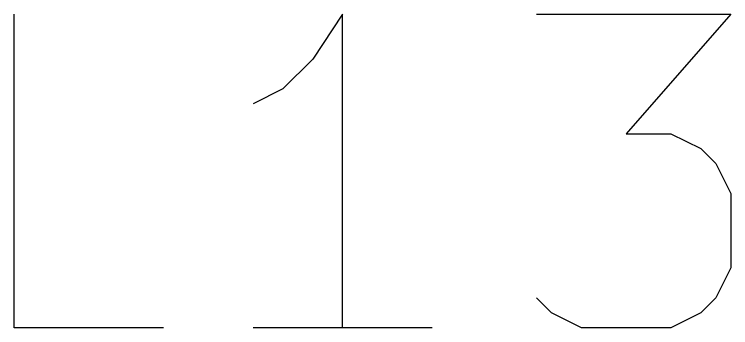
# Model space of a CAD drawing. Header units: millimetres. Extents: x -1 to 260, y -56 to 300.
# Drawn here: x 195.407 to 198.096, y 82.554 to 83.73 of the extents above; entities that cross this region are included whole.
import ezdxf

# ---------------------------------------------------------------- set-up
doc = ezdxf.new("R2010")
doc.units = ezdxf.units.MM
doc.layers.add('F.Silkscreen', color=41, linetype='CONTINUOUS', true_color=0xf2eda1)

msp = doc.modelspace()

# ---------------------------------------------------------------- linework, layer by layer
at = {"layer": 'F.Silkscreen', "linetype": 'CONTINUOUS'}
for p, q in [((195.406619, 82.553844), (195.406619, 83.730372)), ((196.639172, 83.730372), (196.527122, 83.562297)), ((196.639172, 82.553844), (196.639172, 83.730372)), ((197.367499, 83.730372), (198.095826, 83.730372)), ((198.095826, 83.730372), (197.70365, 83.282171)), ((196.527122, 83.562297), (196.415071, 83.450247)), ((196.415071, 83.450247), (196.303021, 83.394222)), ((197.70365, 83.282171), (197.871725, 83.282171)), ((197.871725, 83.282171), (197.983776, 83.226146)), ((197.983776, 83.226146), (198.039801, 83.170121)), ((198.039801, 83.170121), (198.095826, 83.058071)), ((198.095826, 83.058071), (198.095826, 82.777945)), ((198.095826, 82.777945), (198.039801, 82.665895)), ((197.423524, 82.60987), (197.367499, 82.665895)), ((198.039801, 82.665895), (197.983776, 82.60987)), ((197.535574, 82.553844), (197.423524, 82.60987)), ((197.983776, 82.60987), (197.871725, 82.553844)), ((195.966871, 82.553844), (195.406619, 82.553844)), ((196.975323, 82.553844), (196.303021, 82.553844)), ((197.871725, 82.553844), (197.535574, 82.553844))]:
    msp.add_line(p, q, dxfattribs=at)

doc.saveas('drawing.dxf')
